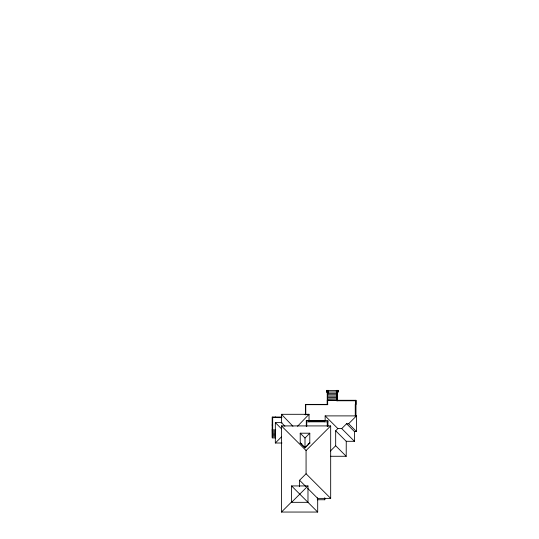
<?xml version="1.0" encoding="UTF-8"?>
<svg xmlns="http://www.w3.org/2000/svg" width="539" height="539" viewBox="0 0 539 539"><rect width="100%" height="100%" fill="white"/><g stroke="black" fill="none" stroke-linecap="round" stroke-linejoin="round"><path stroke-width="0.81" d="M327.261 391.988L327.321 404.176M336.956 400.76L337.299 391.974M337.239 400.652L336.956 400.922L336.956 391.907M337.401 400.288L337.401 391.988M327.321 400.288L355.969 400.288L355.969 404.513L355.289 404.513M297.541 426.261L309.029 414.302L281.459 414.302L281.459 423.075M309.79 443.018L305.007 447.848L305.007 438.032L309.79 433.201L300.223 433.201L300.223 443.456L301.813 443.456M281.971 443.011L275.328 443.011L281.56 436.779M309.79 442.937L305.007 447.714L300.223 443.018L305.007 447.848M299.576 486.697L299.576 480.262L306.071 473.768L306.071 450.53L330.676 425.918L281.459 425.918L281.459 512.05L317.687 512.05L317.687 498.38L307.756 488.442M346.26 441.219L346.206 456.277L335.676 445.753L335.676 430.769L337.852 428.593L341.726 428.593L346.59 423.735L348.639 423.735L356.481 415.892L356.481 431.571L354.433 431.571L346.59 423.735M330.414 451.015L335.676 445.753M281.459 512.05L291.976 501.533M291.572 502.335L307.978 485.929L307.978 502.335L291.572 502.335L291.572 485.929L307.978 485.929M304.939 414.74L309.029 414.302L309.029 421.821M326.58 390.377L328.399 390.377L328.399 392.197L326.58 392.197L326.58 390.377L327.645 391.442M327.941 390.607L336.558 390.607L336.558 391.968M338.155 390.607L337.475 390.377M328.17 391.058L328.17 391.516M337.926 391.058L337.926 391.516M326.58 391.968L326.809 390.377M328.076 391.988L336.201 391.988M327.261 393.369L337.401 393.369M327.261 394.757L337.401 394.757M327.261 396.138L337.401 396.138M327.261 397.519L337.401 397.519M327.261 398.9L337.401 398.907M327.49 399.951L327.833 399.951M327.658 400.672L327.658 404.499M327.463 400.76L327.833 391.86M337.273 400.76L355.625 400.76L355.625 404.513M305.384 412.591L305.559 414.814L305.384 404.391L327.261 404.391L327.261 400.059L337.475 400.288M305.748 404.661L327.8 404.688M325.152 420.939L325.152 415.892L356.481 415.892M281.877 417.038L272.182 417.038L272.182 437.911L275.53 437.911M272.694 429.94L272.694 417.55L281.877 417.55M306.3 426.376L306.3 420.42L327.941 420.454L327.941 426.376M309.029 420.797L314.069 420.797L309.029 420.838M324.525 420.797L319.486 420.797L324.525 420.838M327.941 421.821L306.752 421.821L306.752 426.376M275.328 443.011L275.328 422.616L281.971 422.616M272.182 424.766L272.694 424.766L272.182 425.379L272.694 425.379M272.182 429.253L272.694 429.253M272.182 429.94L275.752 429.94M272.182 431.079L275.53 431.079M272.182 432.217L275.53 432.217M272.182 433.356L275.53 433.356M272.182 434.495L275.53 434.495M272.182 435.633L275.53 435.633M272.182 436.772L275.53 436.772M354.433 431.571L354.433 441.3L346.206 441.3L335.676 430.769M308.193 443.456L309.79 443.456L309.79 433.201M330.38 456.277L346.26 456.277M317.35 498.38L330.676 498.38L330.676 425.918M306.3 420.42L309.029 420.454M272.694 417.55L281.627 417.671M348.639 423.735L356.481 431.571M341.726 428.593L354.433 441.3M325.152 415.892L337.852 428.593M281.459 425.918L306.071 450.53M275.328 422.616L281.56 428.849M306.071 473.768L330.676 498.38M299.576 480.262L306.004 486.69M291.572 485.929L317.687 512.05M300.223 433.201L305.007 438.032M281.459 414.302L292.947 426.261M281.459 422.616L284.915 426.241M305.768 404.661L305.775 414.565M305.397 404.391L305.397 405.301M355.969 400.288L355.969 416.593M355.248 404.513L355.289 416.634M337.926 390.607L337.926 391.968M328.17 390.377L328.17 391.968M327.49 391.86L327.49 400.8M327.261 421.821L327.261 426.376M324.869 498.009L324.869 499.747L317.35 499.747L317.35 498.009M324.64 498.009L324.64 499.747M324.525 420.454L324.525 421.821M317.579 498.009L317.579 499.747M275.698 417.038L275.698 417.55M275.159 417.038L275.159 417.55M272.862 417.038L272.862 417.55M272.518 429.94L272.518 437.735L272.296 429.94M338.155 390.377L336.336 390.377L336.336 392.197L338.155 392.197L338.155 390.377M319.277 420.797L314.277 420.838L319.277 420.797"/></g></svg>
